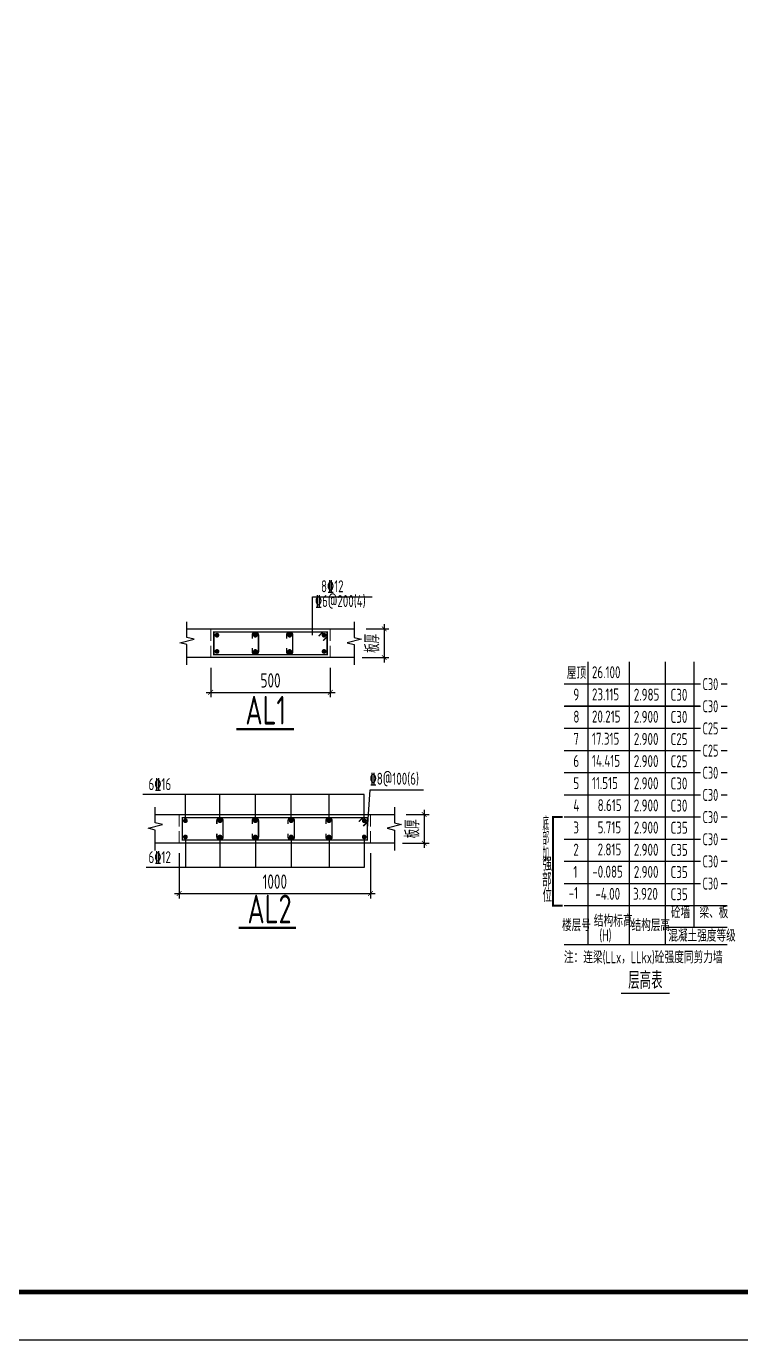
# Model space of a CAD drawing. Extents: x -1307975 to -76406, y -96289 to 379359.
# Drawn here: x -817535 to -802594, y -27247 to 228 of the extents above; entities that cross this region are included whole.
import ezdxf
from ezdxf.enums import TextEntityAlignment as Align

# ---------------------------------------------------------------- set-up
doc = ezdxf.new("R2010")
doc.units = 0
doc.header["$LTSCALE"] = 1000
doc.linetypes.add('DASH', pattern=[0.35, 0.25, -0.1])
doc.layers.get('0').update_dxf_attribs({"linetype": 'CONTINUOUS'})
doc.layers.get('DEFPOINTS').update_dxf_attribs({"linetype": 'CONTINUOUS'})
for name, color, linetype in [('-TK', 7, 'CONTINUOUS'), ('AXIS', 3, 'CONTINUOUS'), ('BEAM_DE', 7, 'CONTINUOUS'), ('NUM', 7, 'CONTINUOUS'), ('REIN', 6, 'CONTINUOUS'), ('S-0-TEXT', 7, 'CONTINUOUS'), ('S-B表格', 2, 'CONTINUOUS'), ('TEXT', 2, 'CONTINUOUS'), ('THIN', 7, 'CONTINUOUS'), ('大样详图_文字', 60, 'CONTINUOUS')]:
    doc.layers.add(name, color=color, linetype=linetype)
for name, color, linetype, lineweight in [('7549', 9, 'CONTINUOUS', 18), ('S-REIN', 12, 'CONTINUOUS', 50), ('S-Thin-D', 7, 'DASH', 18)]:
    doc.layers.add(name, color=color, linetype=linetype, lineweight=lineweight)
doc.styles.add('TSSD_DIMENSION', font='Tssdeng.shx', dxfattribs={"width": 0.7, "bigfont": 'tssdchn.shx'})
doc.styles.add('TSSD_Norm', font='Tssdeng.shx', dxfattribs={"bigfont": 'tssdchn.shx'})
doc.styles.add('TSSD_REIN', font='tssdeng.shx', dxfattribs={"width": 0.7, "height": 300, "bigfont": 'tssdchn.shx'})
doc.dimstyles.new('TSSD_25_100', dxfattribs={"dimtxt": 300, "dimasz": 100, "dimexe": 100, "dimexo": 250, "dimgap": 100, "dimtad": 1, "dimdec": 0, "dimlfac": 0.25, "dimzin": 0, "dimdsep": 46, "dimtxsty": 'TSSD_DIMENSION', "dimblk": 'ARCHTICK', "dimcen": 0, "dimdle": 100, "dimclrt": 7, "dimadec": 0, "dimazin": 0, "dimtfac": 1, "dimtdec": 0, "dimtix": 1, "dimtmove": 2, "dimatfit": 3, "dimldrblk": 'ARCHTICK', "dimfxl": 1, "dimtolj": 1, "dimtzin": 0, "dimarcsym": 0})

# ---------------------------------------------------------------- blocks, each defined once
blk = doc.blocks.new('A1')
blk.add_lwpolyline([(0, 59400), (0, 0), (84100, 0), (84100, 59400)], close=True)
at = {"const_width": 100}
blk.add_lwpolyline([(2500, 58400), (2500, 1000), (83100, 1000), (83100, 58400)], close=True, dxfattribs=at)
blk = doc.blocks.new('B20200424131938')
at = {"layer": '7549', "const_width": 40}
blk.add_lwpolyline([(417, 3688), (217, 3688), (217, 1834), (417, 1834)], dxfattribs=at)
at = {"layer": 'S-0-TEXT'}
blk.add_lwpolyline([(1641, 0, 27, 27, 0), (2658, 0, 0, 0, 0)], format="xyseb", dxfattribs=at)
at = {"layer": 'S-B表格'}
for p, q in [((952, 1021), (952, 6932)), ((1817, 1021), (1817, 6932)), ((2567, 1021), (2567, 6932)), ((3167, 1385), (3167, 6932)), ((452, 6469), (3167, 6469)), ((452, 6469), (3167, 6469)), ((3167, 6469), (3298, 6469)), ((3167, 6469), (3298, 6469)), ((3167, 6469), (3298, 6469)), ((3731, 6469), (3862, 6469)), ((3731, 6469), (3862, 6469)), ((3731, 6469), (3862, 6469)), ((452, 6005), (3167, 6005)), ((452, 6005), (3167, 6005)), ((3167, 6005), (3298, 6005)), ((3167, 6005), (3298, 6005)), ((3167, 6005), (3298, 6005)), ((3731, 6005), (3862, 6005)), ((3731, 6005), (3862, 6005)), ((3731, 6005), (3862, 6005)), ((452, 5542), (3167, 5542)), ((452, 5542), (3167, 5542)), ((3167, 5542), (3298, 5542)), ((3167, 5542), (3298, 5542)), ((3167, 5542), (3298, 5542)), ((3731, 5542), (3862, 5542)), ((3731, 5542), (3862, 5542)), ((3731, 5542), (3862, 5542)), ((452, 5078), (3167, 5078)), ((452, 5078), (3167, 5078)), ((3167, 5078), (3298, 5078)), ((3167, 5078), (3298, 5078)), ((3167, 5078), (3298, 5078)), ((3731, 5078), (3862, 5078)), ((3731, 5078), (3862, 5078)), ((3731, 5078), (3862, 5078)), ((452, 4615), (3167, 4615)), ((3167, 4615), (3298, 4615)), ((3731, 4615), (3862, 4615)), ((452, 4151), (3167, 4151)), ((3167, 4151), (3298, 4151)), ((3731, 4151), (3862, 4151)), ((452, 3688), (3167, 3688)), ((3167, 3688), (3298, 3688)), ((3731, 3688), (3862, 3688)), ((452, 3224), (3167, 3224)), ((3167, 3224), (3298, 3224)), ((3731, 3224), (3862, 3224)), ((452, 2761), (3167, 2761)), ((3167, 2761), (3298, 2761)), ((3731, 2761), (3862, 2761)), ((452, 2297), (3167, 2297)), ((3167, 2297), (3298, 2297)), ((3731, 2297), (3862, 2297)), ((452, 1834), (3167, 1834)), ((452, 1834), (3862, 1834)), ((452, 1834), (2854, 1834)), ((452, 1834), (2854, 1834)), ((2567, 1385), (3862, 1385)), ((452, 1021), (3862, 1021))]:
    blk.add_line(p, q, dxfattribs=at)
at = {"style": 'TSSD_REIN'}
for s, width, p, p2 in [('底', 0.535575, (-3, 3408), (134, 3408)), ('部', 0.530918, (-3, 3100), (134, 3100)), ('加', 0.526341, (-3, 2774), (134, 2774))]:
    blk.add_text(s, height=285, dxfattribs=dict(at, width=width)).set_placement(p, p2, align=Align.FIT)
for s, height, width, p in [('强', 285, 0.535575, (-3, 2477)), ('部', 285, 0.535575, (-13, 2146)), ('位', 285, 0.535575, (-3, 1820)), ('砼墙', 250, 0.7, (2681, 1495)), ('梁、板', 250, 0.7, (3279, 1495))]:
    blk.add_text(s, height=height, dxfattribs=dict(at, width=width)).set_placement(p, align=Align.BOTTOM_LEFT)
for s, width, p in [('结构标高', 0.65, (1070, 1392)), ('楼层号', 0.7, (405, 1299)), ('结构层高', 0.7, (1860, 1299)), ('(H)', 0.65, (1188, 1086)), ('混凝土强度等级', 0.7, (2629, 1080))]:
    blk.add_text(s, height=250, dxfattribs=dict(at, width=width)).set_placement(p)
at = {"layer": 'S-0-TEXT', "style": 'TSSD_REIN', "width": 0.7}
blk.add_text('层高表', height=360, dxfattribs=at).set_placement((1790, 90))
at = {"layer": 'S-B表格', "style": 'TSSD_REIN'}
for s, width, p in [('屋顶', 0.65, (503, 6575)), ('26.100', 0.7, (1031, 6590)), ('9', 0.7, (642, 6123)), ('23.115', 0.7, (1031, 6126)), ('2.985', 0.7, (1907, 6121)), ('C30', 0.7, (2675, 6118)), ('C30', 0.65, (3345, 6341)), ('C30', 0.65, (3345, 5877)), ('8', 0.7, (642, 5660)), ('20.215', 0.7, (1031, 5663)), ('2.900', 0.7, (1907, 5658)), ('C30', 0.7, (2675, 5654)), ('C25', 0.65, (3345, 5414)), ('7', 0.7, (642, 5196)), ('17.315', 0.7, (1031, 5199)), ('2.900', 0.7, (1907, 5194)), ('C25', 0.7, (2675, 5191)), ('6', 0.7, (642, 4733)), ('14.415', 0.7, (1031, 4736)), ('2.900', 0.7, (1907, 4731)), ('C25', 0.7, (2675, 4727)), ('C25', 0.65, (3345, 4950)), ('C30', 0.65, (3345, 4487)), ('5', 0.7, (642, 4269)), ('11.515', 0.7, (1031, 4272)), ('2.900', 0.7, (1907, 4267)), ('C30', 0.7, (2675, 4264)), ('C30', 0.65, (3345, 4023)), ('4', 0.7, (642, 3806)), ('8.615', 0.7, (1150, 3809)), ('2.900', 0.7, (1907, 3804)), ('C30', 0.7, (2675, 3800)), ('3', 0.7, (642, 3342)), ('5.715', 0.7, (1150, 3345)), ('2.900', 0.7, (1907, 3340)), ('C35', 0.7, (2675, 3337)), ('C30', 0.65, (3345, 3560)), ('C30', 0.65, (3345, 3096)), ('2', 0.7, (642, 2879)), ('2.815', 0.7, (1150, 2882)), ('2.900', 0.7, (1907, 2877)), ('C35', 0.7, (2675, 2873)), ('C30', 0.65, (3345, 2633)), ('1', 0.7, (642, 2415)), ('-0.085', 0.7, (1038, 2418)), ('2.900', 0.7, (1907, 2413)), ('C35', 0.7, (2675, 2410)), ('-1', 0.7, (545, 1974)), ('-4.00', 0.7, (1103, 1955)), ('3.920', 0.7, (1891, 1955)), ('C30', 0.65, (3345, 2169)), ('C35', 0.7, (2675, 1946))]:
    blk.add_text(s, height=250, dxfattribs=dict(at, width=width)).set_placement(p)
at = {"layer": 'TEXT', "style": 'TSSD_REIN', "width": 0.65}
blk.add_text('注：连梁(LLx，LLkx)砼强度同剪力墙', height=250, dxfattribs=at).set_placement((443, 627))
blk = doc.blocks.new('_ArchTick')
at = {"color": 0, "linetype": 'ByBlock', "const_width": 0.15}
blk.add_lwpolyline([(-0.5, -0.5), (0.5, 0.5)], dxfattribs=at)
blk = doc.blocks.new('*D1026')
at = {"layer": 'AXIS', "color": 0, "lineweight": -2, "transparency": 16777216}
for p, q in [((-810050, -12279), (-810050, -13079)), ((-810426, -12379), (-809950, -12379)), ((-810508, -12979), (-809950, -12979))]:
    blk.add_line(p, q, dxfattribs=at)
at = {"layer": 'DEFPOINTS', "color": 0, "transparency": 16777216}
for p in [(-810676, -12379), (-810758, -12979), (-810050, -12979)]:
    blk.add_point(p, dxfattribs=at)
at = {"layer": 'AXIS', "color": 0, "lineweight": -2, "transparency": 16777216, "xscale": 100, "yscale": 100, "zscale": 100}
for p, rotation in [((-810050, -12379), 90), ((-810050, -12979), 270)]:
    blk.add_blockref('_ArchTick', p, dxfattribs=dict(at, rotation=rotation))
at = {"layer": 'AXIS', "color": 7, "transparency": 16777216, "insert": (-810300, -12679), "char_height": 300, "attachment_point": 5, "rotation": 90, "style": 'TSSD_DIMENSION'}
blk.add_mtext('\\A1;板厚', dxfattribs=at)
blk = doc.blocks.new('*D1027')
at = {"layer": 'AXIS', "color": 0, "lineweight": -2, "transparency": 16777216}
for p, q in [((-813676, -13190), (-813676, -13805)), ((-811176, -13190), (-811176, -13805)), ((-813776, -13705), (-811076, -13705))]:
    blk.add_line(p, q, dxfattribs=at)
at = {"layer": 'DEFPOINTS', "color": 0, "transparency": 16777216}
for p in [(-813676, -12940), (-811176, -12940), (-811176, -13705)]:
    blk.add_point(p, dxfattribs=at)
at = {"layer": 'AXIS', "color": 0, "lineweight": -2, "transparency": 16777216, "xscale": 100, "yscale": 100, "zscale": 100, "rotation": 180}
blk.add_blockref('_ArchTick', (-813676, -13705), dxfattribs=at)
at = {"layer": 'AXIS', "color": 0, "lineweight": -2, "transparency": 16777216, "xscale": 100, "yscale": 100, "zscale": 100}
blk.add_blockref('_ArchTick', (-811176, -13705), dxfattribs=at)
at = {"layer": 'AXIS', "color": 7, "transparency": 16777216, "insert": (-812426, -13455), "char_height": 300, "attachment_point": 5, "style": 'TSSD_DIMENSION'}
blk.add_mtext('\\A1;500', dxfattribs=at)
blk = doc.blocks.new('*D1028')
at = {"layer": 'AXIS', "color": 0, "lineweight": -2, "transparency": 16777216}
for p, q in [((-809211, -16160), (-809211, -16960)), ((-809587, -16260), (-809111, -16260)), ((-809668, -16860), (-809111, -16860))]:
    blk.add_line(p, q, dxfattribs=at)
at = {"layer": 'DEFPOINTS', "color": 0, "transparency": 16777216}
for p in [(-809837, -16260), (-809918, -16860), (-809211, -16860)]:
    blk.add_point(p, dxfattribs=at)
at = {"layer": 'AXIS', "color": 0, "lineweight": -2, "transparency": 16777216, "xscale": 100, "yscale": 100, "zscale": 100}
for p, rotation in [((-809211, -16260), 90), ((-809211, -16860), 270)]:
    blk.add_blockref('_ArchTick', p, dxfattribs=dict(at, rotation=rotation))
at = {"layer": 'AXIS', "color": 7, "transparency": 16777216, "insert": (-809461, -16560), "char_height": 300, "attachment_point": 5, "rotation": 90, "style": 'TSSD_DIMENSION'}
blk.add_mtext('\\A1;板厚', dxfattribs=at)
blk = doc.blocks.new('*D1029')
at = {"layer": 'AXIS', "color": 0, "lineweight": -2, "transparency": 16777216}
for p, q in [((-814337, -17070), (-814337, -18014)), ((-810337, -17070), (-810337, -18014)), ((-814437, -17914), (-810237, -17914))]:
    blk.add_line(p, q, dxfattribs=at)
at = {"layer": 'DEFPOINTS', "color": 0, "transparency": 16777216}
for p in [(-814337, -16820), (-810337, -16820), (-810337, -17914)]:
    blk.add_point(p, dxfattribs=at)
at = {"layer": 'AXIS', "color": 0, "lineweight": -2, "transparency": 16777216, "xscale": 100, "yscale": 100, "zscale": 100, "rotation": 180}
blk.add_blockref('_ArchTick', (-814337, -17914), dxfattribs=at)
at = {"layer": 'AXIS', "color": 0, "lineweight": -2, "transparency": 16777216, "xscale": 100, "yscale": 100, "zscale": 100}
blk.add_blockref('_ArchTick', (-810337, -17914), dxfattribs=at)
at = {"layer": 'AXIS', "color": 7, "transparency": 16777216, "insert": (-812337, -17664), "char_height": 300, "attachment_point": 5, "style": 'TSSD_DIMENSION'}
blk.add_mtext('\\A1;1000', dxfattribs=at)

msp = doc.modelspace()

# ---------------------------------------------------------------- linework, layer by layer
at = {"layer": 'BEAM_DE'}
for p, q in [((-814176.37, -12379.43), (-810676.37, -12379.43)), ((-813676.37, -12979.43), (-814176.37, -12979.43)), ((-811176.37, -12979.43), (-813676.37, -12979.43)), ((-810676.37, -12979.43), (-811176.37, -12979.43)), ((-814836.86, -16260.17), (-809836.86, -16260.17)), ((-814336.86, -16860.17), (-814836.86, -16860.17)), ((-810336.86, -16860.17), (-814336.86, -16860.17)), ((-809836.86, -16860.17), (-810336.86, -16860.17))]:
    msp.add_line(p, q, dxfattribs=at)
at = {"layer": 'REIN', "const_width": 30}
for points in [[(-812808.37, -12779.43), (-812808.37, -12849.43, 1), (-812678.37, -12849.43), (-812678.37, -12509.43, 1), (-812808.37, -12509.43), (-812808.37, -12579.43)], [(-812091.37, -12779.43), (-812091.37, -12849.43, 1), (-811961.37, -12849.43), (-811961.37, -12509.43, 1), (-812091.37, -12509.43), (-812091.37, -12579.43)], [(-813548.86, -16660.17), (-813548.86, -16730.17, 1), (-813418.86, -16730.17), (-813418.86, -16390.17, 1), (-813548.86, -16390.17), (-813548.86, -16460.17)], [(-812808.36, -16660.17), (-812808.36, -16730.17, 1), (-812678.36, -16730.17), (-812678.36, -16390.17, 1), (-812808.36, -16390.17), (-812808.36, -16460.17)], [(-812058.86, -16660.17), (-812058.86, -16730.17, 1), (-811928.86, -16730.17), (-811928.86, -16390.17, 1), (-812058.86, -16390.17), (-812058.86, -16460.17)], [(-811268.69, -16660.17), (-811268.69, -16730.17, 1), (-811138.69, -16730.17), (-811138.69, -16390.17, 1), (-811268.69, -16390.17), (-811268.69, -16460.17)]]:
    msp.add_lwpolyline(points, format="xyb", dxfattribs=at)
at = {"layer": 'S-B表格', "color": 6, "linetype": 'ByBlock', "ltscale": 0.5, "const_width": 30}
msp.add_lwpolyline([(-806284.26, -13994.09), (-803437.88, -13994.09)], dxfattribs=at)
at = {"layer": 'S-REIN', "const_width": 30}
for points in [[(-811241.37, -12444.43), (-811241.37, -12914.43), (-813611.37, -12914.43), (-813611.37, -12444.43), (-811241.37, -12444.43)], [(-811418.14, -12529.28), (-811333.29, -12444.43)], [(-811241.37, -12536.35), (-811326.22, -12621.2)], [(-810401.86, -16325.17), (-810401.86, -16795.17), (-814271.86, -16795.17), (-814271.86, -16325.17), (-810401.86, -16325.17)], [(-810578.64, -16410.03), (-810493.79, -16325.17)], [(-810401.86, -16417.1), (-810486.72, -16501.95)]]:
    msp.add_lwpolyline(points, dxfattribs=at)
at = {"layer": 'S-REIN', "const_width": 50}
for points in [[(-813571.37, -12509.43, 1), (-813521.37, -12509.43, 1)], [(-812768.37, -12509.43, 1), (-812718.37, -12509.43, 1)], [(-812051.37, -12509.43, 1), (-812001.37, -12509.43, 1)], [(-811331.37, -12509.43, 1), (-811281.37, -12509.43, 1)], [(-813571.37, -12849.43, 1), (-813521.37, -12849.43, 1)], [(-812768.37, -12849.43, 1), (-812718.37, -12849.43, 1)], [(-812051.37, -12849.43, 1), (-812001.37, -12849.43, 1)], [(-811331.37, -12849.43, 1), (-811281.37, -12849.43, 1)], [(-814231.86, -16390.17, 1), (-814181.86, -16390.17, 1)], [(-813508.86, -16390.17, 1), (-813458.86, -16390.17, 1)], [(-812768.36, -16390.17, 1), (-812718.36, -16390.17, 1)], [(-812018.86, -16390.17, 1), (-811968.86, -16390.17, 1)], [(-811228.69, -16390.17, 1), (-811178.69, -16390.17, 1)], [(-810491.86, -16390.17, 1), (-810441.86, -16390.17, 1)], [(-814231.86, -16730.17, 1), (-814181.86, -16730.17, 1)], [(-813508.86, -16730.17, 1), (-813458.86, -16730.17, 1)], [(-812768.36, -16730.17, 1), (-812718.36, -16730.17, 1)], [(-812018.86, -16730.17, 1), (-811968.86, -16730.17, 1)], [(-811228.69, -16730.17, 1), (-811178.69, -16730.17, 1)], [(-810491.86, -16730.17, 1), (-810441.86, -16730.17, 1)]]:
    msp.add_lwpolyline(points, format="xyb", close=True, dxfattribs=at)
at = {"layer": 'S-Thin-D'}
for p, q in [((-813676.37, -12979.43), (-813676.37, -12379.43)), ((-811176.37, -12979.43), (-811176.37, -12379.43)), ((-814336.86, -16860.17), (-814336.86, -16260.17)), ((-810336.86, -16860.17), (-810336.86, -16260.17))]:
    msp.add_line(p, q, dxfattribs=at)
at = {"layer": 'TEXT', "const_width": 50}
for points in [[(-813140.21, -14473.93), (-811934.81, -14473.93)], [(-813096.13, -18632.89), (-811890.73, -18632.89)]]:
    msp.add_lwpolyline(points, dxfattribs=at)
at = {"layer": 'THIN'}
for points in [[(-814176.37, -13129.43), (-814176.37, -12704.43), (-814326.37, -12666.93), (-814026.37, -12591.93), (-814176.37, -12554.43), (-814176.37, -12229.43)], [(-810676.37, -12229.43), (-810676.37, -12554.43), (-810526.37, -12591.93), (-810826.37, -12666.93), (-810676.37, -12704.43), (-810676.37, -13129.43)], [(-814836.86, -17010.17), (-814836.86, -16585.17), (-814986.86, -16547.67), (-814686.86, -16472.67), (-814836.86, -16435.17), (-814836.86, -16110.17)], [(-809836.86, -16110.17), (-809836.86, -16435.17), (-809686.86, -16472.67), (-809986.86, -16547.67), (-809836.86, -16585.17), (-809836.86, -17010.17)]]:
    msp.add_lwpolyline(points, dxfattribs=at)
at = {"layer": '大样详图_文字'}
for p, q in [((-811549.16, -11709.43), (-810303.16, -11709.43)), ((-811549.16, -12509.43), (-811549.16, -11709.43)), ((-810466.86, -15844.96), (-815097.75, -15844.96)), ((-814206.86, -16390.17), (-814206.86, -15844.96)), ((-813483.86, -16390.17), (-813483.86, -15844.96)), ((-812743.36, -16390.17), (-812743.36, -15844.96)), ((-811993.86, -16390.17), (-811993.86, -15844.96)), ((-811203.69, -16390.17), (-811203.69, -15844.96)), ((-810466.86, -16390.17), (-810466.86, -15844.96)), ((-810401.86, -16560.17), (-810343.75, -15746.96)), ((-810343.75, -15746.96), (-809228.25, -15746.96)), ((-814206.86, -16730.17), (-814206.86, -17365.96)), ((-813483.86, -16730.17), (-813483.86, -17365.96)), ((-812743.36, -16730.17), (-812743.36, -17365.96)), ((-811993.86, -16730.17), (-811993.86, -17365.96)), ((-811203.69, -16730.17), (-811203.69, -17365.96)), ((-810466.86, -16730.17), (-810466.86, -17365.96)), ((-810466.86, -17365.96), (-815030.75, -17365.96))]:
    msp.add_line(p, q, dxfattribs=at)

# ---------------------------------------------------------------- block references
at = {"layer": '-TK'}
msp.add_blockref('A1', (-873582.49, -27247.21), dxfattribs=at)
at = {"layer": 'S-B表格'}
msp.add_blockref('B20200424131938', (-806735.9, -19999.19), dxfattribs=at)

# ---------------------------------------------------------------- texts
at = {"layer": 'NUM', "style": 'TSSD_Norm', "width": 0.7}
for s, p in [('AL1', (-812952.18, -14378.1)), ('AL2', (-812908.09, -18537.06))]:
    msp.add_text(s, height=600, dxfattribs=at).set_placement(p)
at = {"layer": '大样详图_文字', "style": 'TSSD_REIN', "width": 0.7}
for s, p in [('8\x8412', (-811370.78, -11686.17)), ('%%1326@200(4)', (-811498.02, -11994.95)), ('%%1328@100(6)', (-810354.53, -15711.46)), ('6%%13216', (-814978.8, -15825.08))]:
    msp.add_text(s, height=250, dxfattribs=at).set_placement(p, align=Align.BOTTOM_LEFT)
at = {"layer": '大样详图_文字', "color": 1, "style": 'TSSD_REIN', "width": 0.7}
msp.add_text('6%%13212', height=250, dxfattribs=at).set_placement((-814978.8, -17352.58), align=Align.BOTTOM_LEFT)

# ---------------------------------------------------------------- dimensions: what is measured, and where the dimension line sits
at = {"layer": 'AXIS'}
for base, p1, p2, picture, middle in [((-810050.32, -12979.43), (-810676.37, -12379.43), (-810757.55, -12979.43), '*D1026', (-810300.32, -12679.43)), ((-809210.82, -16860.17), (-809836.86, -16260.17), (-809918.04, -16860.17), '*D1028', (-809460.82, -16560.17))]:
    dim = msp.add_linear_dim(base=base, p1=p1, p2=p2, angle=90, text='板厚', dimstyle='TSSD_25_100', dxfattribs=at)
    dim.commit()
    dim.dimension.update_dxf_attribs({"geometry": picture, "text_midpoint": middle})
dim = msp.add_linear_dim(base=(-811176.37, -13705.19), p1=(-813676.37, -12939.69), p2=(-811176.37, -12939.69), text='500', dimstyle='TSSD_25_100', dxfattribs=at)
dim.commit()
dim.dimension.update_dxf_attribs({"geometry": '*D1027', "text_midpoint": (-812426.37, -13455.19)})
dim = msp.add_linear_dim(base=(-810336.86, -17914.44), p1=(-814336.86, -16820.43), p2=(-810336.86, -16820.43), dimstyle='TSSD_25_100', dxfattribs=at)
dim.commit()
dim.dimension.update_dxf_attribs({"geometry": '*D1029', "text_midpoint": (-812336.86, -17664.44)})

doc.saveas('drawing.dxf')
